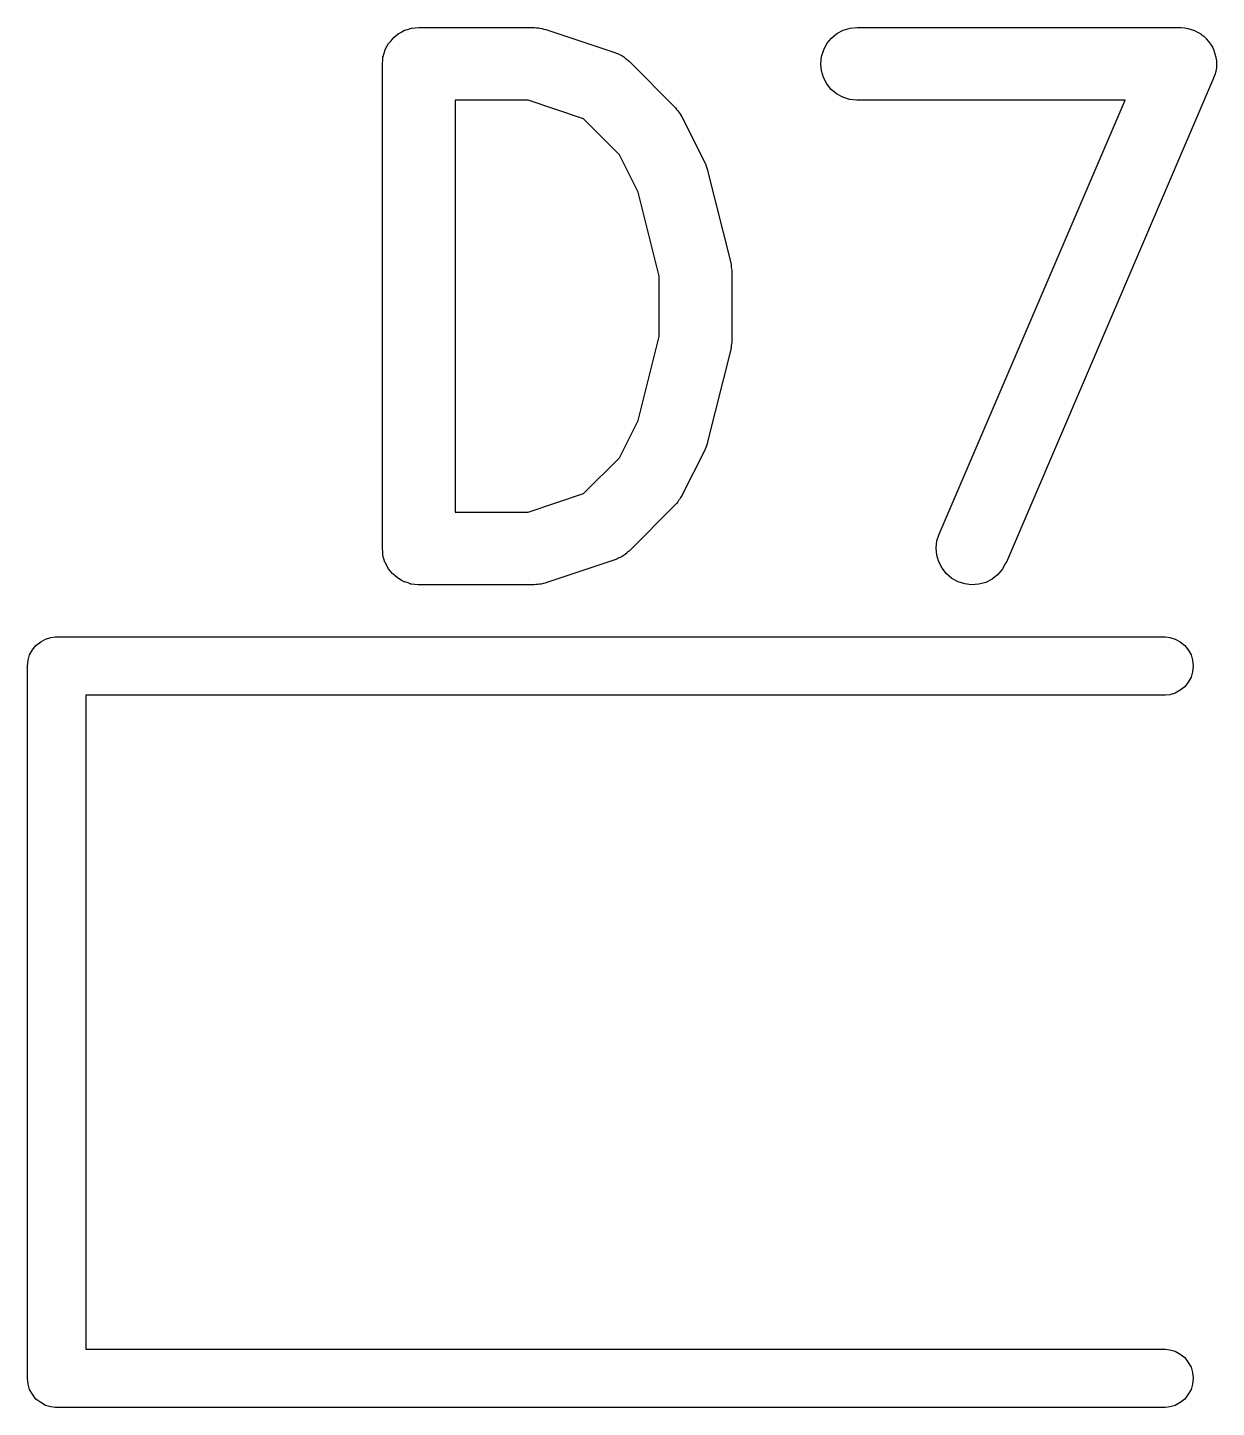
# Model space of a CAD drawing. Extents: x 113.5 to 162.5, y -151.1 to -75.5.
# Drawn here: x 113.455 to 115.908, y -100.795 to -97.947 of the extents above; entities that cross this region are included whole.
import ezdxf

# ---------------------------------------------------------------- set-up
doc = ezdxf.new("R2010")
doc.units = 0
doc.layers.add('BLACK', color=7, linetype='CONTINUOUS')

msp = doc.modelspace()

# ---------------------------------------------------------------- linework, layer by layer
at = {"layer": 'BLACK', "linetype": 'CONTINUOUS'}
for p, q in [((114.221, -97.9596), (114.227, -97.9564)), ((114.227, -97.9564), (114.233, -97.953)), ((114.233, -97.953), (114.234, -97.953)), ((114.234, -97.9528), (114.241, -97.9508)), ((114.234, -97.953), (114.234, -97.9528)), ((114.241, -97.9508), (114.247, -97.9488)), ((114.247, -97.9488), (114.248, -97.9488)), ((114.248, -97.9487), (114.255, -97.9481)), ((114.248, -97.9488), (114.248, -97.9487)), ((114.255, -97.9481), (114.262, -97.9474)), ((114.262, -97.9474), (114.5, -97.9474)), ((114.5, -97.9474), (114.501, -97.9474)), ((114.501, -97.9474), (114.505, -97.9479)), ((114.505, -97.9479), (114.509, -97.948)), ((114.509, -97.948), (114.512, -97.9487)), ((114.512, -97.9487), (114.516, -97.949)), ((114.516, -97.949), (114.52, -97.9503)), ((114.52, -97.9503), (114.524, -97.9512)), ((114.524, -97.9512), (114.667, -97.9988)), ((115.125, -97.9599), (115.138, -97.953)), ((115.138, -97.953), (115.152, -97.9488)), ((115.152, -97.9488), (115.167, -97.9474)), ((115.167, -97.9474), (115.833, -97.9474)), ((115.833, -97.9474), (115.834, -97.9474)), ((115.834, -97.9474), (115.835, -97.9474)), ((115.835, -97.9474), (115.835, -97.9474)), ((115.835, -97.9474), (115.842, -97.9482)), ((115.842, -97.9482), (115.849, -97.949)), ((115.849, -97.949), (115.849, -97.9491)), ((115.849, -97.9491), (115.849, -97.9491)), ((115.849, -97.9491), (115.856, -97.9513)), ((115.856, -97.9513), (115.863, -97.9534)), ((115.863, -97.9534), (115.863, -97.9536)), ((115.863, -97.9536), (115.863, -97.9537)), ((115.863, -97.9537), (115.869, -97.9571)), ((115.869, -97.9571), (115.876, -97.9605)), ((114.196, -97.9866), (114.2, -97.9804)), ((114.2, -97.98), (114.205, -97.9746)), ((114.2, -97.9802), (114.2, -97.98)), ((114.2, -97.9804), (114.2, -97.9802)), ((114.205, -97.9746), (114.209, -97.9692)), ((114.209, -97.9688), (114.215, -97.9644)), ((114.209, -97.969), (114.209, -97.9688)), ((114.209, -97.9692), (114.209, -97.969)), ((114.215, -97.9644), (114.22, -97.9599)), ((114.22, -97.9599), (114.221, -97.9598)), ((114.221, -97.9598), (114.221, -97.9596)), ((115.098, -97.9933), (115.104, -97.9804)), ((115.104, -97.9804), (115.114, -97.9692)), ((115.114, -97.9692), (115.125, -97.9599)), ((115.876, -97.9605), (115.876, -97.9607)), ((115.876, -97.9607), (115.876, -97.9608)), ((115.876, -97.9608), (115.882, -97.9654)), ((115.882, -97.9654), (115.887, -97.9699)), ((115.887, -97.9699), (115.887, -97.9701)), ((115.887, -97.9701), (115.887, -97.9703)), ((115.887, -97.9703), (115.892, -97.9759)), ((115.892, -97.9759), (115.896, -97.9813)), ((115.896, -97.9813), (115.896, -97.9815)), ((115.896, -97.9815), (115.896, -97.9817)), ((115.896, -97.9817), (115.9, -97.9881)), ((114.187, -98.0213), (114.188, -98.0143)), ((114.188, -98.0073), (114.189, -98.007)), ((114.188, -98.0143), (114.188, -98.0073)), ((114.189, -98.0068), (114.191, -98.0001)), ((114.189, -98.007), (114.189, -98.0068)), ((114.191, -98.0001), (114.193, -97.9933)), ((114.193, -97.9928), (114.196, -97.9866)), ((114.193, -97.9931), (114.193, -97.9928)), ((114.193, -97.9933), (114.193, -97.9931)), ((114.667, -97.9988), (114.668, -97.9992)), ((114.668, -97.9992), (114.67, -98.0001)), ((114.67, -98.0001), (114.672, -98.0008)), ((114.672, -98.0008), (114.676, -98.0032)), ((114.676, -98.0032), (114.681, -98.0053)), ((114.681, -98.0053), (114.683, -98.0066)), ((114.683, -98.0066), (114.685, -98.0077)), ((114.685, -98.0077), (114.689, -98.0109)), ((114.689, -98.0109), (114.693, -98.0139)), ((114.693, -98.0139), (114.694, -98.0156)), ((115.092, -98.0219), (115.093, -98.0073)), ((115.093, -98.0073), (115.098, -97.9933)), ((115.9, -97.9881), (115.903, -97.9943)), ((115.903, -97.9943), (115.903, -97.9945)), ((115.903, -97.9945), (115.903, -97.9948)), ((115.903, -97.9948), (115.905, -98.0015)), ((115.905, -98.0015), (115.907, -98.0083)), ((115.907, -98.0083), (115.907, -98.0086)), ((115.907, -98.0086), (115.907, -98.0088)), ((115.907, -98.0088), (115.908, -98.0158)), ((114.187, -98.0218), (114.187, -98.0213)), ((114.187, -98.0219), (114.187, -98.0218)), ((114.187, -98.0224), (114.187, -98.0219)), ((114.187, -98.0219), (114.187, -98.0219)), ((114.187, -99.0224), (114.187, -98.0224)), ((114.694, -98.0156), (114.696, -98.017)), ((114.696, -98.017), (114.791, -98.1122)), ((115.093, -98.0364), (115.092, -98.0219)), ((115.097, -98.0505), (115.093, -98.0364)), ((115.907, -98.038), (115.905, -98.0447)), ((115.908, -98.0305), (115.907, -98.0375)), ((115.907, -98.0375), (115.907, -98.0377)), ((115.907, -98.0377), (115.907, -98.038)), ((115.908, -98.0158), (115.908, -98.0229)), ((115.908, -98.0229), (115.908, -98.0232)), ((115.908, -98.0232), (115.908, -98.0234)), ((115.908, -98.0234), (115.908, -98.0305)), ((115.104, -98.0634), (115.097, -98.0505)), ((115.113, -98.0749), (115.104, -98.0634)), ((115.902, -98.0519), (115.474, -99.0519)), ((115.905, -98.0447), (115.902, -98.0514)), ((115.902, -98.0514), (115.902, -98.0517)), ((115.902, -98.0517), (115.902, -98.0519)), ((114.337, -98.0974), (114.337, -98.9474)), ((114.488, -98.0974), (114.337, -98.0974)), ((114.602, -98.1356), (114.488, -98.0974)), ((115.124, -98.0843), (115.113, -98.0749)), ((115.137, -98.0913), (115.124, -98.0843)), ((115.151, -98.0957), (115.137, -98.0913)), ((115.166, -98.0974), (115.151, -98.0957)), ((115.167, -98.0974), (115.166, -98.0974)), ((115.72, -98.0974), (115.167, -98.0974)), ((115.336, -98.9928), (115.72, -98.0974)), ((114.791, -98.1122), (114.792, -98.1129)), ((114.792, -98.1129), (114.794, -98.1162)), ((114.794, -98.1162), (114.797, -98.1193)), ((114.797, -98.1193), (114.799, -98.122)), ((114.799, -98.122), (114.801, -98.1244)), ((114.801, -98.1244), (114.803, -98.1281)), ((114.803, -98.1281), (114.805, -98.1317)), ((114.676, -98.2097), (114.602, -98.1356)), ((114.805, -98.1317), (114.853, -98.2269)), ((114.715, -98.2867), (114.676, -98.2097)), ((114.853, -98.2269), (114.853, -98.2279)), ((114.853, -98.2279), (114.853, -98.2282)), ((114.853, -98.2282), (114.854, -98.2285)), ((114.854, -98.2285), (114.856, -98.2351)), ((114.856, -98.2351), (114.858, -98.2416)), ((114.858, -98.2416), (114.858, -98.242)), ((114.858, -98.242), (114.858, -98.2423)), ((114.858, -98.2423), (114.906, -98.4328)), ((114.758, -98.4602), (114.715, -98.2867)), ((114.906, -98.4328), (114.906, -98.4338)), ((114.906, -98.4338), (114.907, -98.4351)), ((114.907, -98.4351), (114.907, -98.4364)), ((114.907, -98.4364), (114.907, -98.4424)), ((114.758, -98.5846), (114.758, -98.4602)), ((114.907, -98.4424), (114.908, -98.4483)), ((114.908, -98.4483), (114.908, -98.4496)), ((114.908, -98.4496), (114.908, -98.451)), ((114.908, -98.451), (114.908, -98.5938)), ((114.715, -98.7581), (114.758, -98.5846)), ((114.906, -98.612), (114.858, -98.8025)), ((114.907, -98.6094), (114.906, -98.6107)), ((114.906, -98.6107), (114.906, -98.612)), ((114.908, -98.5975), (114.907, -98.6035)), ((114.907, -98.6035), (114.907, -98.6094)), ((114.908, -98.5938), (114.908, -98.5949)), ((114.908, -98.5949), (114.908, -98.5962)), ((114.908, -98.5962), (114.908, -98.5975)), ((114.676, -98.8351), (114.715, -98.7581)), ((114.856, -98.8107), (114.853, -98.8172)), ((114.858, -98.8042), (114.856, -98.8107)), ((114.858, -98.8025), (114.858, -98.8035)), ((114.858, -98.8035), (114.858, -98.8038)), ((114.858, -98.8038), (114.858, -98.8042)), ((114.602, -98.9092), (114.676, -98.8351)), ((114.853, -98.8178), (114.805, -98.9131)), ((114.853, -98.8172), (114.853, -98.8175)), ((114.853, -98.8175), (114.853, -98.8178)), ((114.488, -98.9474), (114.602, -98.9092)), ((114.798, -98.9237), (114.797, -98.9263)), ((114.8, -98.9212), (114.798, -98.9237)), ((114.802, -98.9175), (114.8, -98.9212)), ((114.805, -98.914), (114.802, -98.9175)), ((114.805, -98.9131), (114.805, -98.914)), ((114.337, -98.9474), (114.488, -98.9474)), ((114.791, -98.9326), (114.696, -99.0278)), ((114.794, -98.9293), (114.791, -98.9326)), ((114.797, -98.9263), (114.794, -98.9293)), ((115.33, -99.0213), (115.331, -99.0068)), ((115.331, -99.0068), (115.336, -98.9928)), ((114.188, -99.0294), (114.187, -99.0224)), ((114.188, -99.0364), (114.188, -99.0294)), ((114.188, -99.0367), (114.188, -99.0364)), ((114.188, -99.0369), (114.188, -99.0367)), ((114.19, -99.0437), (114.188, -99.0369)), ((114.682, -99.0387), (114.68, -99.04)), ((114.684, -99.0377), (114.682, -99.0387)), ((114.688, -99.0345), (114.684, -99.0377)), ((114.692, -99.0315), (114.688, -99.0345)), ((114.693, -99.0299), (114.692, -99.0315)), ((114.695, -99.0285), (114.693, -99.0299)), ((114.696, -99.0278), (114.695, -99.0285)), ((115.331, -99.0359), (115.33, -99.0213)), ((115.335, -99.05), (115.331, -99.0359)), ((114.192, -99.0505), (114.19, -99.0437)), ((114.192, -99.0507), (114.192, -99.0505)), ((114.193, -99.051), (114.192, -99.0507)), ((114.196, -99.0572), (114.193, -99.051)), ((114.199, -99.0634), (114.196, -99.0572)), ((114.199, -99.0637), (114.199, -99.0634)), ((114.199, -99.0639), (114.199, -99.0637)), ((114.204, -99.0694), (114.199, -99.0639)), ((114.667, -99.0459), (114.524, -99.0935)), ((114.669, -99.045), (114.667, -99.0459)), ((114.671, -99.0444), (114.669, -99.045)), ((114.675, -99.042), (114.671, -99.0444)), ((114.68, -99.04), (114.675, -99.042)), ((115.342, -99.063), (115.335, -99.05)), ((115.351, -99.0745), (115.342, -99.063)), ((115.466, -99.0656), (115.456, -99.0767)), ((115.473, -99.0529), (115.466, -99.0656)), ((115.474, -99.0519), (115.473, -99.0529)), ((114.208, -99.0749), (114.204, -99.0694)), ((114.209, -99.075), (114.208, -99.0749)), ((114.209, -99.0752), (114.209, -99.075)), ((114.214, -99.0797), (114.209, -99.0752)), ((114.22, -99.0843), (114.214, -99.0797)), ((114.22, -99.0844), (114.22, -99.0843)), ((114.22, -99.0846), (114.22, -99.0844)), ((114.226, -99.0879), (114.22, -99.0846)), ((114.232, -99.0913), (114.226, -99.0879)), ((114.233, -99.0914), (114.232, -99.0913)), ((114.233, -99.0915), (114.233, -99.0914)), ((114.24, -99.0936), (114.233, -99.0915)), ((114.246, -99.0957), (114.24, -99.0936)), ((114.247, -99.0958), (114.246, -99.0957)), ((114.254, -99.0966), (114.247, -99.0958)), ((114.247, -99.0958), (114.247, -99.0958)), ((114.511, -99.0963), (114.508, -99.0969)), ((114.515, -99.096), (114.511, -99.0963)), ((114.519, -99.0947), (114.515, -99.096)), ((114.523, -99.0939), (114.519, -99.0947)), ((114.524, -99.0935), (114.523, -99.0939)), ((115.362, -99.084), (115.351, -99.0745)), ((115.375, -99.0911), (115.362, -99.084)), ((115.389, -99.0956), (115.375, -99.0911)), ((115.403, -99.0974), (115.389, -99.0956)), ((115.418, -99.0962), (115.403, -99.0974)), ((115.432, -99.0923), (115.418, -99.0962)), ((115.445, -99.0857), (115.432, -99.0923)), ((115.456, -99.0767), (115.445, -99.0857)), ((114.261, -99.0974), (114.254, -99.0966)), ((114.262, -99.0974), (114.261, -99.0974)), ((114.261, -99.0974), (114.261, -99.0974)), ((114.261, -99.0974), (114.261, -99.0974)), ((114.261, -99.0974), (114.261, -99.0974)), ((114.5, -99.0974), (114.262, -99.0974)), ((114.504, -99.097), (114.5, -99.0974)), ((114.508, -99.0969), (114.504, -99.097)), ((113.482, -99.2149), (113.492, -99.2093)), ((113.492, -99.2093), (113.503, -99.2059)), ((113.503, -99.2059), (113.512, -99.205)), ((113.512, -99.205), (113.515, -99.2047)), ((113.515, -99.2047), (113.518, -99.205)), ((113.518, -99.205), (115.803, -99.205)), ((115.803, -99.205), (115.812, -99.2059)), ((115.812, -99.2059), (115.823, -99.2093)), ((115.823, -99.2093), (115.833, -99.2149)), ((113.459, -99.2419), (113.465, -99.2315)), ((113.465, -99.2315), (113.472, -99.2224)), ((113.472, -99.2224), (113.482, -99.2149)), ((115.833, -99.2149), (115.843, -99.2224)), ((115.843, -99.2224), (115.85, -99.2315)), ((115.85, -99.2315), (115.856, -99.2419)), ((113.455, -99.265), (113.456, -99.2532)), ((113.455, -99.2679), (113.455, -99.265)), ((113.456, -99.2532), (113.459, -99.2419)), ((115.856, -99.2419), (115.859, -99.2532)), ((115.859, -99.2532), (115.86, -99.265)), ((115.86, -99.265), (115.859, -99.2768)), ((113.455, -100.732), (113.455, -99.2679)), ((115.856, -99.2881), (115.85, -99.2985)), ((115.859, -99.2768), (115.856, -99.2881)), ((115.812, -99.3241), (115.803, -99.325)), ((115.823, -99.3207), (115.812, -99.3241)), ((115.833, -99.3151), (115.823, -99.3207)), ((115.843, -99.3076), (115.833, -99.3151)), ((115.85, -99.2985), (115.843, -99.3076)), ((115.803, -99.325), (113.575, -99.325)), ((113.575, -99.325), (113.575, -100.675)), ((113.575, -100.675), (115.803, -100.675)), ((115.803, -100.675), (115.812, -100.676)), ((115.812, -100.676), (115.823, -100.679)), ((115.823, -100.679), (115.833, -100.685)), ((115.833, -100.685), (115.843, -100.692)), ((115.843, -100.692), (115.85, -100.702)), ((115.85, -100.702), (115.856, -100.712)), ((115.856, -100.712), (115.859, -100.723)), ((113.455, -100.735), (113.455, -100.732)), ((113.456, -100.747), (113.455, -100.735)), ((113.459, -100.758), (113.456, -100.747)), ((115.859, -100.747), (115.856, -100.758)), ((115.859, -100.723), (115.86, -100.735)), ((115.86, -100.735), (115.859, -100.747)), ((113.465, -100.768), (113.459, -100.758)), ((113.472, -100.778), (113.465, -100.768)), ((115.85, -100.768), (115.843, -100.778)), ((115.856, -100.758), (115.85, -100.768)), ((113.482, -100.785), (113.472, -100.778)), ((113.492, -100.791), (113.482, -100.785)), ((113.503, -100.794), (113.492, -100.791)), ((113.512, -100.795), (113.503, -100.794)), ((113.515, -100.795), (113.512, -100.795)), ((113.512, -100.795), (113.512, -100.795)), ((113.518, -100.795), (113.515, -100.795)), ((115.803, -100.795), (113.518, -100.795)), ((115.812, -100.794), (115.803, -100.795)), ((115.823, -100.791), (115.812, -100.794)), ((115.833, -100.785), (115.823, -100.791)), ((115.843, -100.778), (115.833, -100.785))]:
    msp.add_line(p, q, dxfattribs=at)

doc.saveas('drawing.dxf')
